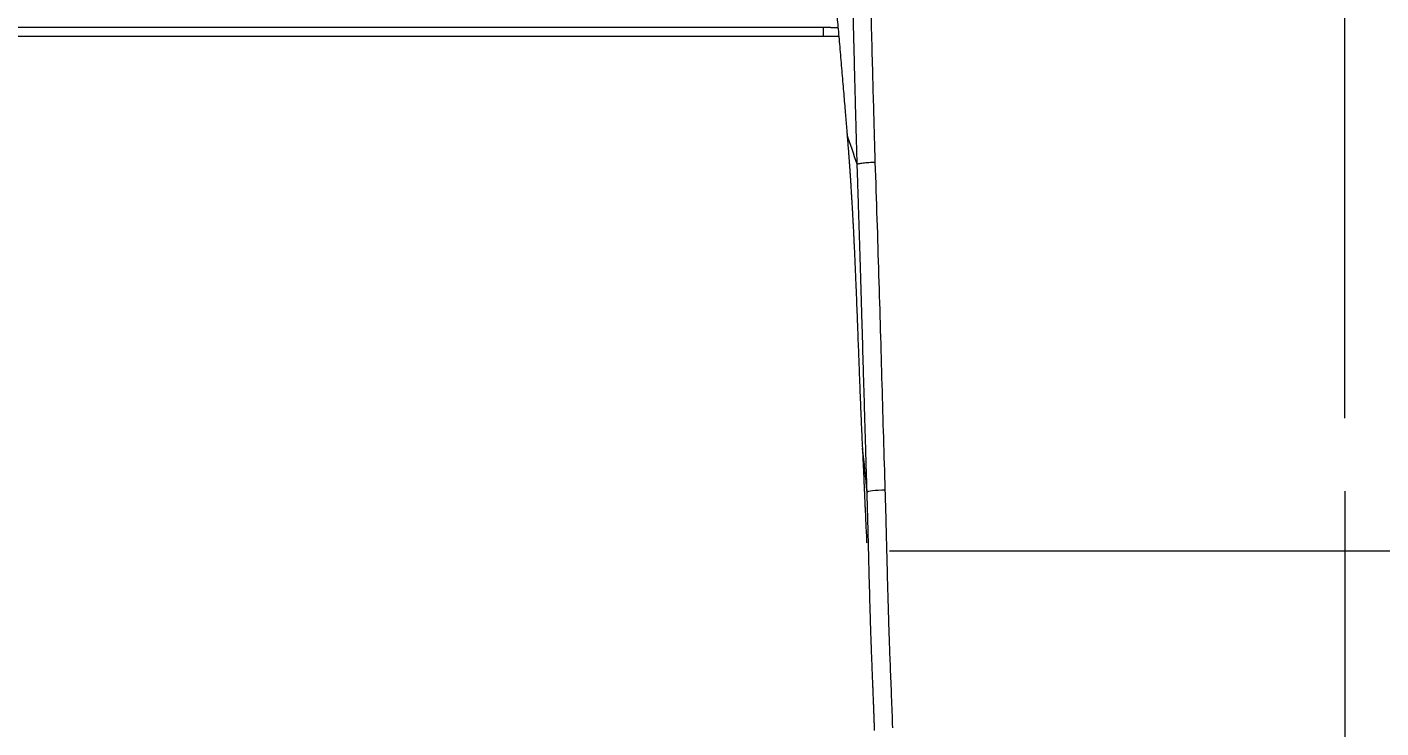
# Model space of a CAD drawing. Extents: x 4680 to 5808, y -3 to 824.
# Drawn here: x 5036.2 to 5110.5, y 185 to 223.5 of the extents above; entities that cross this region are included whole.
import ezdxf

# ---------------------------------------------------------------- set-up
doc = ezdxf.new("R2010")
doc.units = 0
doc.header["$LTSCALE"] = 4
doc.header["$MEASUREMENT"] = 0
doc.header["$PDMODE"] = 3
doc.header["$PDSIZE"] = -10
doc.linetypes.add('CENTER2', pattern=[28.575, 19.05, -3.175, 3.175, -3.175])
doc.layers.get('0').update_dxf_attribs({"linetype": 'CONTINUOUS'})
doc.layers.get('DEFPOINTS').update_dxf_attribs({"linetype": 'CONTINUOUS'})
doc.layers.add('1', color=7, linetype='CONTINUOUS')
doc.layers.add('Cneter', color=1, linetype='CENTER2', lineweight=13)
doc.styles.add('Daelim Dimension', font='NanumGothic.ttf')
doc.dimstyles.new('DEFAULT', dxfattribs={"dimscale": 2, "dimtxt": 2, "dimasz": 2, "dimexe": 0, "dimexo": 2, "dimgap": 1, "dimtad": 1, "dimdec": 1, "dimzin": 9, "dimdsep": 46, "dimtxsty": 'Daelim Dimension', "dimcen": 0.5, "dimclrd": 252, "dimclre": 252, "dimclrt": 3, "dimadec": 1, "dimazin": 0, "dimtfac": 1, "dimtdec": 1, "dimtix": 1, "dimtmove": 0, "dimatfit": 3, "dimfxl": 1, "dimtolj": 1, "dimtzin": 1, "dimlwd": 9, "dimlwe": 9, "dimarcsym": 0})

# ---------------------------------------------------------------- blocks, each defined once
blk = doc.blocks.new('*D17')
at = {"color": 5, "lineweight": 9, "ltscale": 0.5, "transparency": 16777216}
for p, q in [((4958.502, 198.003), (4958.502, 151.066)), ((5108.502, 198.003), (5108.502, 151.066)), ((4962.502, 151.066), (5104.502, 151.066))]:
    blk.add_line(p, q, dxfattribs=at)
at = {"color": 5, "ltscale": 0.5, "transparency": 16777216}
for points in [[(4962.502, 151.732), (4962.502, 150.399), (4958.502, 151.066)], [(5104.502, 151.732), (5104.502, 150.399), (5108.502, 151.066)]]:
    blk.add_solid(points, dxfattribs=at)
at = {"layer": 'DEFPOINTS', "color": 0, "ltscale": 0.5, "transparency": 16777216}
for p in [(4958.502, 202.003), (5108.502, 202.003), (5108.502, 151.066)]:
    blk.add_point(p, dxfattribs=at)
at = {"color": 7, "ltscale": 0.5, "transparency": 16777216, "insert": (5033.502, 158.495), "char_height": 10, "attachment_point": 5, "style": 'Daelim Dimension'}
blk.add_mtext('\\A1;150', dxfattribs=at)
blk = doc.blocks.new('*D23')
at = {"color": 5, "lineweight": 9, "ltscale": 0.5, "transparency": 16777216}
for p, q in [((5112.26, 246.822), (5171.052, 268.22)), ((5172.42, 264.461), (5188.153, 221.235)), ((5130.73, 196.078), (5189.522, 217.477))]:
    blk.add_line(p, q, dxfattribs=at)
at = {"color": 5, "ltscale": 0.5, "transparency": 16777216}
for points in [[(5173.047, 264.689), (5171.794, 264.233), (5171.052, 268.22)], [(5188.78, 221.464), (5187.527, 221.007), (5189.522, 217.477)]]:
    blk.add_solid(points, dxfattribs=at)
at = {"layer": 'DEFPOINTS', "color": 0, "ltscale": 0.5, "transparency": 16777216}
for p in [(5108.502, 245.453), (5189.522, 217.477), (5126.971, 194.71)]:
    blk.add_point(p, dxfattribs=at)
at = {"color": 7, "ltscale": 0.5, "transparency": 16777216, "insert": (5187.228, 245.375), "char_height": 10, "attachment_point": 5, "rotation": 290.00006, "style": 'Daelim Dimension'}
blk.add_mtext('\\A1;54', dxfattribs=at)

msp = doc.modelspace()

# ---------------------------------------------------------------- linework, layer by layer
at = {"layer": '1', "color": 7, "linetype": 'Continuous', "lineweight": 13}
for p, q in [((4926.502, 223.453), (5079.877, 223.453)), ((4926.502, 223.453), (5079.877, 223.453)), ((5079.877, 223.453), (5079.877, 222.953)), ((5079.877, 223.453), (5079.877, 222.953))]:
    msp.add_line(p, q, dxfattribs=at)
at = {"layer": '1', "color": 7, "linetype": 'Continuous', "lineweight": 18}
msp.add_line((4926.502, 222.953), (5079.877, 222.953), dxfattribs=at)
msp.add_line((4926.502, 222.953), (5079.877, 222.953), dxfattribs=at)
msp.add_ellipse((5083.289, 197.963), major_axis=(-1, -0.031), ratio=0.101183, start_param=4.709283, end_param=6.250807, dxfattribs=at)
msp.add_ellipse((5083.289, 197.963), major_axis=(-1, -0.031), ratio=0.101183, start_param=4.709283, end_param=6.250807, dxfattribs=at)
at = {"layer": '1', "color": 7, "linetype": 'Continuous', "lineweight": 13}
for points in [[(5082.742, 216.052), (5082.726, 216.596), (5082.693, 217.739), (5082.64, 219.601), (5082.585, 221.65), (5082.528, 223.908), (5082.467, 226.401), (5082.402, 229.154), (5082.333, 232.192), (5082.286, 234.402), (5082.262, 235.554)], [(5082.742, 216.052), (5082.726, 216.596), (5082.693, 217.739), (5082.64, 219.601), (5082.585, 221.65), (5082.528, 223.908), (5082.467, 226.401), (5082.402, 229.154), (5082.333, 232.192), (5082.286, 234.402), (5082.262, 235.554)], [(5081.152, 218.028), (5081.164, 217.875), (5081.177, 217.721), (5081.19, 217.568)], [(5081.152, 218.028), (5081.164, 217.875), (5081.177, 217.721), (5081.19, 217.568)], [(5083.289, 198.064), (5083.231, 199.963), (5083.119, 203.827), (5082.947, 209.804), (5082.815, 213.946), (5082.742, 216.052)], [(5083.289, 198.064), (5083.231, 199.963), (5083.119, 203.827), (5082.947, 209.804), (5082.815, 213.946), (5082.742, 216.052)], [(5083.7, 185.016), (5083.681, 185.611), (5083.638, 186.757), (5083.575, 188.336), (5083.519, 189.799), (5083.474, 191.147), (5083.439, 192.363), (5083.407, 193.599), (5083.373, 194.982), (5083.335, 196.453), (5083.306, 197.515), (5083.289, 198.064)], [(5083.7, 185.016), (5083.681, 185.611), (5083.638, 186.757), (5083.575, 188.336), (5083.519, 189.799), (5083.474, 191.147), (5083.439, 192.363), (5083.407, 193.599), (5083.373, 194.982), (5083.335, 196.453), (5083.306, 197.515), (5083.289, 198.064)]]:
    msp.add_open_spline(points, degree=3, dxfattribs=at)
at = {"layer": '1', "color": 7, "linetype": 'Continuous', "lineweight": 18}
for points in [[(5079.465, 235.453), (5079.515, 234.998), (5079.611, 234.118), (5079.743, 232.904), (5079.865, 231.783), (5079.975, 230.752), (5080.074, 229.809), (5080.163, 228.947), (5080.255, 228.038), (5080.348, 227.104), (5080.439, 226.168), (5080.526, 225.248), (5080.609, 224.352), (5080.7, 223.355), (5080.799, 222.231), (5080.899, 221.059), (5080.996, 219.912), (5081.084, 218.854), (5081.13, 218.284), (5081.152, 218.028)], [(5079.465, 235.453), (5079.515, 234.998), (5079.611, 234.118), (5079.743, 232.904), (5079.865, 231.783), (5079.975, 230.752), (5080.074, 229.809), (5080.163, 228.947), (5080.255, 228.038), (5080.348, 227.104), (5080.439, 226.168), (5080.526, 225.248), (5080.609, 224.352), (5080.7, 223.355), (5080.799, 222.231), (5080.899, 221.059), (5080.996, 219.912), (5081.084, 218.854), (5081.13, 218.284), (5081.152, 218.028)], [(5079.877, 222.953), (5080.153, 222.953), (5080.439, 222.953), (5080.735, 222.953)], [(5079.877, 222.953), (5080.154, 222.953), (5080.441, 222.953), (5080.738, 222.953)], [(5081.748, 215.931), (5081.562, 216.476), (5081.376, 217.022), (5081.19, 217.568)], [(5081.748, 215.931), (5081.562, 216.476), (5081.376, 217.022), (5081.19, 217.568)], [(5082.29, 197.935), (5082.223, 198.743), (5082.137, 199.549), (5082.033, 200.356)], [(5082.29, 197.935), (5082.223, 198.743), (5082.137, 199.549), (5082.033, 200.356)]]:
    msp.add_open_spline(points, degree=3, dxfattribs=at)
at = {"layer": '1', "color": 7, "linetype": 'Continuous', "lineweight": 13}
for points, knots in [([(5081.748, 215.931), (5081.744, 216.051), (5081.737, 216.308), (5081.726, 216.72), (5081.713, 217.182), (5081.699, 217.694), (5081.683, 218.257), (5081.667, 218.87), (5081.653, 219.395), (5081.638, 219.988), (5081.617, 220.807), (5081.583, 222.149), (5081.55, 223.472), (5081.524, 224.602), (5081.506, 225.363), (5081.488, 226.119), (5081.471, 226.87), (5081.454, 227.616), (5081.437, 228.358), (5081.42, 229.117), (5081.401, 229.93), (5081.382, 230.834), (5081.36, 231.841), (5081.336, 232.953), (5081.31, 234.169), (5081.293, 235.014), (5081.284, 235.453)], [0, 0, 0, 0, 0.018468, 0.039528, 0.063177, 0.089413, 0.118234, 0.149638, 0.183625, 0.198844, 0.240803, 0.309489, 0.404904, 0.444137, 0.483117, 0.521847, 0.560327, 0.598559, 0.636546, 0.674291, 0.715246, 0.761524, 0.813137, 0.870088, 0.932377, 1, 1, 1, 1]), ([(5081.748, 215.931), (5081.744, 216.051), (5081.737, 216.308), (5081.726, 216.72), (5081.713, 217.182), (5081.699, 217.694), (5081.683, 218.257), (5081.667, 218.87), (5081.653, 219.395), (5081.638, 219.988), (5081.617, 220.807), (5081.583, 222.149), (5081.55, 223.472), (5081.524, 224.602), (5081.506, 225.363), (5081.488, 226.119), (5081.471, 226.87), (5081.454, 227.616), (5081.437, 228.358), (5081.42, 229.117), (5081.401, 229.93), (5081.382, 230.834), (5081.36, 231.841), (5081.336, 232.953), (5081.31, 234.169), (5081.293, 235.014), (5081.284, 235.453)], [0, 0, 0, 0, 0.018468, 0.039528, 0.063177, 0.089413, 0.118234, 0.149638, 0.183625, 0.198844, 0.240803, 0.309489, 0.404904, 0.444137, 0.483117, 0.521847, 0.560327, 0.598559, 0.636546, 0.674291, 0.715246, 0.761524, 0.813137, 0.870088, 0.932377, 1, 1, 1, 1]), ([(5079.877, 223.453), (5079.898, 223.453), (5079.939, 223.452), (5080, 223.45), (5080.062, 223.448), (5080.123, 223.446), (5080.185, 223.444), (5080.247, 223.442), (5080.308, 223.44), (5080.37, 223.438), (5080.432, 223.437), (5080.494, 223.435), (5080.556, 223.433), (5080.619, 223.431), (5080.665, 223.429), (5080.69, 223.429), (5080.694, 223.429)], [0, 0, 0, 0, 0.075105, 0.150299, 0.22558, 0.30095, 0.376406, 0.45195, 0.527581, 0.603299, 0.679103, 0.754993, 0.83097, 0.907032, 0.98318, 1, 1, 1, 1]), ([(5079.877, 223.453), (5079.898, 223.453), (5079.939, 223.452), (5080, 223.45), (5080.062, 223.448), (5080.123, 223.446), (5080.185, 223.444), (5080.247, 223.442), (5080.308, 223.44), (5080.37, 223.438), (5080.432, 223.437), (5080.494, 223.435), (5080.556, 223.433), (5080.619, 223.431), (5080.665, 223.429), (5080.69, 223.429), (5080.694, 223.429)], [0, 0, 0, 0, 0.075105, 0.150299, 0.22558, 0.30095, 0.376406, 0.45195, 0.527581, 0.603299, 0.679103, 0.754993, 0.83097, 0.907032, 0.98318, 1, 1, 1, 1]), ([(5081.19, 217.568), (5081.194, 217.51), (5081.204, 217.394), (5081.219, 217.218), (5081.233, 217.038), (5081.248, 216.855), (5081.263, 216.667), (5081.277, 216.476), (5081.292, 216.282), (5081.307, 216.083), (5081.321, 215.881), (5081.336, 215.676), (5081.35, 215.466), (5081.365, 215.253), (5081.379, 215.036), (5081.394, 214.815), (5081.408, 214.591), (5081.422, 214.362), (5081.436, 214.131), (5081.45, 213.895), (5081.464, 213.656), (5081.478, 213.413), (5081.492, 213.166), (5081.506, 212.915), (5081.519, 212.661), (5081.533, 212.403), (5081.546, 212.141), (5081.559, 211.876), (5081.572, 211.607), (5081.585, 211.334), (5081.598, 211.057), (5081.611, 210.777), (5081.624, 210.492), (5081.636, 210.205), (5081.649, 209.913), (5081.661, 209.618), (5081.685, 209.039), (5081.717, 208.222), (5081.756, 207.212), (5081.789, 206.333), (5081.816, 205.585), (5081.841, 204.941), (5081.863, 204.362), (5081.884, 203.809), (5081.905, 203.271), (5081.926, 202.748), (5081.947, 202.241), (5081.969, 201.748), (5081.99, 201.271), (5082.011, 200.808), (5082.026, 200.505), (5082.033, 200.356)], [0, 0, 0, 0, 0.010032, 0.020279, 0.030741, 0.041419, 0.052311, 0.063419, 0.074742, 0.086281, 0.098035, 0.110004, 0.122189, 0.13459, 0.147206, 0.160038, 0.173086, 0.186349, 0.199829, 0.213524, 0.227436, 0.241563, 0.255907, 0.270466, 0.285243, 0.300235, 0.315444, 0.330869, 0.346511, 0.362369, 0.378444, 0.394736, 0.411244, 0.427969, 0.444911, 0.46207, 0.479445, 0.545744, 0.604425, 0.655483, 0.698912, 0.734709, 0.767691, 0.799797, 0.831027, 0.861382, 0.89086, 0.919462, 0.947185, 0.974032, 1, 1, 1, 1]), ([(5081.19, 217.568), (5081.194, 217.51), (5081.204, 217.394), (5081.219, 217.218), (5081.233, 217.038), (5081.248, 216.855), (5081.263, 216.667), (5081.277, 216.476), (5081.292, 216.282), (5081.307, 216.083), (5081.321, 215.881), (5081.336, 215.676), (5081.35, 215.466), (5081.365, 215.253), (5081.379, 215.036), (5081.394, 214.815), (5081.408, 214.591), (5081.422, 214.362), (5081.436, 214.131), (5081.45, 213.895), (5081.464, 213.656), (5081.478, 213.413), (5081.492, 213.166), (5081.506, 212.915), (5081.519, 212.661), (5081.533, 212.403), (5081.546, 212.141), (5081.559, 211.876), (5081.572, 211.607), (5081.585, 211.334), (5081.598, 211.057), (5081.611, 210.777), (5081.624, 210.492), (5081.636, 210.205), (5081.649, 209.913), (5081.661, 209.618), (5081.685, 209.039), (5081.717, 208.222), (5081.756, 207.212), (5081.789, 206.333), (5081.816, 205.585), (5081.841, 204.941), (5081.863, 204.362), (5081.884, 203.809), (5081.905, 203.271), (5081.926, 202.748), (5081.947, 202.241), (5081.969, 201.748), (5081.99, 201.271), (5082.011, 200.808), (5082.026, 200.505), (5082.033, 200.356)], [0, 0, 0, 0, 0.010032, 0.020279, 0.030741, 0.041419, 0.052311, 0.063419, 0.074742, 0.086281, 0.098035, 0.110004, 0.122189, 0.13459, 0.147206, 0.160038, 0.173086, 0.186349, 0.199829, 0.213524, 0.227436, 0.241563, 0.255907, 0.270466, 0.285243, 0.300235, 0.315444, 0.330869, 0.346511, 0.362369, 0.378444, 0.394736, 0.411244, 0.427969, 0.444911, 0.46207, 0.479445, 0.545744, 0.604425, 0.655483, 0.698912, 0.734709, 0.767691, 0.799797, 0.831027, 0.861382, 0.89086, 0.919462, 0.947185, 0.974032, 1, 1, 1, 1]), ([(5082.29, 197.935), (5082.285, 198.093), (5082.275, 198.415), (5082.26, 198.907), (5082.245, 199.419), (5082.229, 199.951), (5082.213, 200.502), (5082.196, 201.073), (5082.179, 201.663), (5082.161, 202.316), (5082.133, 203.266), (5082.091, 204.744), (5082.045, 206.321), (5082.004, 207.749), (5081.973, 208.778), (5081.944, 209.777), (5081.914, 210.745), (5081.885, 211.683), (5081.857, 212.591), (5081.829, 213.469), (5081.801, 214.316), (5081.775, 215.134), (5081.757, 215.668), (5081.748, 215.931)], [0, 0, 0, 0, 0.026278, 0.053643, 0.082095, 0.111635, 0.142262, 0.173976, 0.206779, 0.24067, 0.282939, 0.365077, 0.487117, 0.545969, 0.603142, 0.658634, 0.712446, 0.764576, 0.815025, 0.863793, 0.910878, 0.95628, 1, 1, 1, 1]), ([(5082.29, 197.935), (5082.285, 198.093), (5082.275, 198.415), (5082.26, 198.907), (5082.245, 199.419), (5082.229, 199.951), (5082.213, 200.502), (5082.196, 201.073), (5082.179, 201.663), (5082.161, 202.316), (5082.133, 203.266), (5082.091, 204.744), (5082.045, 206.321), (5082.004, 207.749), (5081.973, 208.778), (5081.944, 209.777), (5081.914, 210.745), (5081.885, 211.683), (5081.857, 212.591), (5081.829, 213.469), (5081.801, 214.316), (5081.775, 215.134), (5081.757, 215.668), (5081.748, 215.931)], [0, 0, 0, 0, 0.026278, 0.053643, 0.082095, 0.111635, 0.142262, 0.173976, 0.206779, 0.24067, 0.282939, 0.365077, 0.487117, 0.545969, 0.603142, 0.658634, 0.712446, 0.764576, 0.815025, 0.863793, 0.910878, 0.95628, 1, 1, 1, 1]), ([(5082.033, 200.356), (5082.036, 200.298), (5082.041, 200.183), (5082.049, 200.01), (5082.058, 199.834), (5082.066, 199.656), (5082.074, 199.475), (5082.083, 199.292), (5082.091, 199.105), (5082.099, 198.916), (5082.108, 198.723), (5082.116, 198.525), (5082.125, 198.323), (5082.134, 198.116), (5082.143, 197.903), (5082.153, 197.683), (5082.163, 197.457), (5082.173, 197.222), (5082.188, 196.901), (5082.206, 196.488), (5082.23, 195.976), (5082.251, 195.556), (5082.264, 195.284), (5082.268, 195.192), (5082.27, 195.169)], [0, 0, 0, 0, 0.033169, 0.066702, 0.100625, 0.134971, 0.169781, 0.205103, 0.240993, 0.277516, 0.314748, 0.35277, 0.391679, 0.431579, 0.472586, 0.51483, 0.558452, 0.603607, 0.650464, 0.743978, 0.842466, 0.94683, 0.986488, 1, 1, 1, 1]), ([(5082.033, 200.356), (5082.036, 200.298), (5082.041, 200.183), (5082.049, 200.01), (5082.058, 199.834), (5082.066, 199.656), (5082.074, 199.475), (5082.083, 199.292), (5082.091, 199.105), (5082.099, 198.916), (5082.108, 198.723), (5082.116, 198.525), (5082.125, 198.323), (5082.134, 198.116), (5082.143, 197.903), (5082.153, 197.683), (5082.163, 197.457), (5082.173, 197.222), (5082.188, 196.901), (5082.206, 196.488), (5082.23, 195.976), (5082.251, 195.556), (5082.264, 195.284), (5082.268, 195.192), (5082.27, 195.169)], [0, 0, 0, 0, 0.033169, 0.066702, 0.100625, 0.134971, 0.169781, 0.205103, 0.240993, 0.277516, 0.314748, 0.35277, 0.391679, 0.431579, 0.472586, 0.51483, 0.558452, 0.603607, 0.650464, 0.743978, 0.842466, 0.94683, 0.986488, 1, 1, 1, 1])]:
    msp.add_open_spline(points, degree=3, knots=knots, dxfattribs=at)
at = {"layer": '1', "color": 7, "linetype": 'Continuous', "lineweight": 18}
for points, knots in [([(5081.748, 215.931), (5081.754, 215.937), (5081.764, 215.943), (5081.797, 215.955), (5081.818, 215.962), (5081.873, 215.975), (5081.906, 215.981), (5081.982, 215.994), (5082.025, 216), (5082.12, 216.012), (5082.172, 216.017), (5082.281, 216.027), (5082.338, 216.032), (5082.453, 216.039), (5082.512, 216.043), (5082.629, 216.048), (5082.686, 216.051), (5082.742, 216.052)], [0, 0, 0, 0, 0.125, 0.125, 0.25, 0.25, 0.375, 0.375, 0.5, 0.5, 0.625, 0.625, 0.75, 0.75, 0.875, 0.875, 1, 1, 1, 1]), ([(5081.748, 215.931), (5081.754, 215.937), (5081.764, 215.943), (5081.797, 215.955), (5081.818, 215.962), (5081.873, 215.975), (5081.906, 215.981), (5081.982, 215.994), (5082.025, 216), (5082.12, 216.012), (5082.172, 216.017), (5082.281, 216.027), (5082.338, 216.032), (5082.453, 216.039), (5082.512, 216.043), (5082.629, 216.048), (5082.686, 216.051), (5082.742, 216.052)], [0, 0, 0, 0, 0.125, 0.125, 0.25, 0.25, 0.375, 0.375, 0.5, 0.5, 0.625, 0.625, 0.75, 0.75, 0.875, 0.875, 1, 1, 1, 1]), ([(5082.701, 184.879), (5082.699, 184.949), (5082.694, 185.092), (5082.687, 185.311), (5082.679, 185.537), (5082.671, 185.77), (5082.662, 186.011), (5082.652, 186.259), (5082.643, 186.515), (5082.632, 186.779), (5082.622, 187.052), (5082.61, 187.333), (5082.599, 187.623), (5082.587, 187.924), (5082.575, 188.235), (5082.559, 188.633), (5082.541, 189.103), (5082.522, 189.628), (5082.505, 190.112), (5082.49, 190.556), (5082.477, 190.955), (5082.467, 191.307), (5082.455, 191.716), (5082.44, 192.232), (5082.423, 192.906), (5082.403, 193.68), (5082.385, 194.394), (5082.37, 195.003), (5082.358, 195.462), (5082.347, 195.883), (5082.337, 196.265), (5082.328, 196.608), (5082.32, 196.913), (5082.312, 197.177), (5082.306, 197.403), (5082.3, 197.59), (5082.296, 197.739), (5082.292, 197.85), (5082.29, 197.911), (5082.29, 197.935)], [0, 0, 0, 0, 0.016152, 0.032884, 0.050188, 0.068062, 0.086507, 0.105529, 0.12514, 0.145357, 0.166207, 0.18772, 0.209938, 0.232914, 0.256709, 0.281396, 0.324495, 0.364648, 0.401814, 0.435838, 0.466492, 0.493499, 0.516564, 0.560571, 0.612107, 0.671377, 0.738348, 0.776261, 0.811421, 0.843703, 0.873026, 0.899346, 0.922646, 0.942931, 0.960222, 0.974544, 0.985929, 0.994406, 1, 1, 1, 1]), ([(5082.701, 184.879), (5082.699, 184.949), (5082.694, 185.092), (5082.687, 185.311), (5082.679, 185.537), (5082.671, 185.77), (5082.662, 186.011), (5082.652, 186.259), (5082.643, 186.515), (5082.632, 186.779), (5082.622, 187.052), (5082.61, 187.333), (5082.599, 187.623), (5082.587, 187.924), (5082.575, 188.235), (5082.559, 188.633), (5082.541, 189.103), (5082.522, 189.628), (5082.505, 190.112), (5082.49, 190.556), (5082.477, 190.955), (5082.467, 191.307), (5082.455, 191.716), (5082.44, 192.232), (5082.423, 192.906), (5082.403, 193.68), (5082.385, 194.394), (5082.37, 195.003), (5082.358, 195.462), (5082.347, 195.883), (5082.337, 196.265), (5082.328, 196.608), (5082.32, 196.913), (5082.312, 197.177), (5082.306, 197.403), (5082.3, 197.59), (5082.296, 197.739), (5082.292, 197.85), (5082.29, 197.911), (5082.29, 197.935)], [0, 0, 0, 0, 0.016152, 0.032884, 0.050188, 0.068062, 0.086507, 0.105529, 0.12514, 0.145357, 0.166207, 0.18772, 0.209938, 0.232914, 0.256709, 0.281396, 0.324495, 0.364648, 0.401814, 0.435838, 0.466492, 0.493499, 0.516564, 0.560571, 0.612107, 0.671377, 0.738348, 0.776261, 0.811421, 0.843703, 0.873026, 0.899346, 0.922646, 0.942931, 0.960222, 0.974544, 0.985929, 0.994406, 1, 1, 1, 1])]:
    msp.add_open_spline(points, degree=3, knots=knots, dxfattribs=at)
at = {"layer": 'Cneter', "lineweight": 5, "ltscale": 0.5}
for p, q in [((5108.502, 202.003), (5108.502, 288.904)), ((5170.421, 194.71), (5083.521, 194.71))]:
    msp.add_line(p, q, dxfattribs=at)

# ---------------------------------------------------------------- dimensions: what is measured, and where the dimension line sits
at = {"color": 5, "ltscale": 0.5}
dim = msp.add_aligned_dim(p1=(5108.502, 245.453), p2=(5126.971, 194.71), distance=66.565, dimstyle='DEFAULT', override={"dimtxt": 5, "dimclrd": 5, "dimclre": 5, "dimclrt": 7}, dxfattribs=at)
dim.commit()
dim.dimension.update_dxf_attribs({"geometry": '*D23', "text_midpoint": (5187.228, 245.375)})
dim = msp.add_linear_dim(base=(5108.502, 151.066), p1=(4958.502, 202.003), p2=(5108.502, 202.003), dimstyle='DEFAULT', override={"dimtxt": 5, "dimclrd": 5, "dimclre": 5, "dimclrt": 7}, dxfattribs=at)
dim.commit()
dim.dimension.update_dxf_attribs({"geometry": '*D17', "text_midpoint": (5033.502, 158.495)})

doc.saveas('drawing.dxf')
